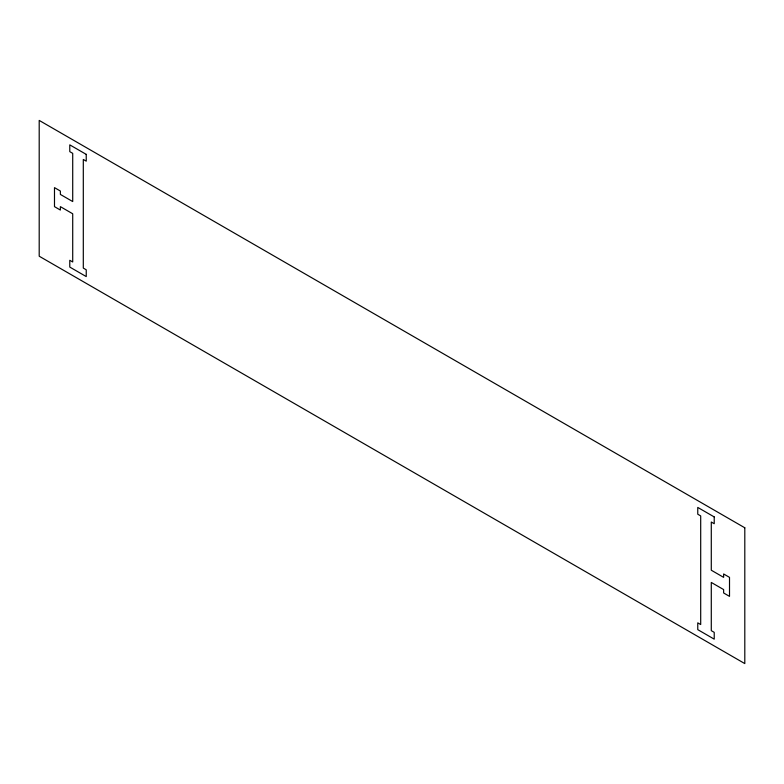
<?xml version="1.0" encoding="UTF-8"?>
<svg xmlns="http://www.w3.org/2000/svg" width="784" height="784" viewBox="0 0 784 784"><rect width="100%" height="100%" fill="white"/><g stroke="black" fill="none" stroke-linecap="round" stroke-linejoin="round"><path stroke-width="1.18" d="M744.8 527.789L39.2 120.413L39.2 256.211L744.8 663.587L744.8 527.789M86.24 154.37L69.776 144.864L69.776 151.645L72.716 153.35L72.716 201.557L60.368 194.422L60.368 191.031L54.488 187.631L54.488 206.643L60.368 210.043L60.368 206.643L72.716 213.777L72.716 261.983L69.776 260.288L69.776 267.07L86.24 276.576L86.24 269.794L83.3 268.089L83.3 159.456L86.24 161.151L86.24 154.37M714.224 516.93L697.76 507.424L697.76 514.216L700.7 515.911L700.7 624.544L697.76 622.849L697.76 629.64L714.224 639.146L714.224 632.355L711.284 630.659L711.284 582.443L723.632 589.578L723.632 592.969L729.512 596.369L729.512 577.357L723.632 573.957L723.632 577.357L711.284 570.223L711.284 522.017L714.224 523.722L714.224 516.93"/></g></svg>
